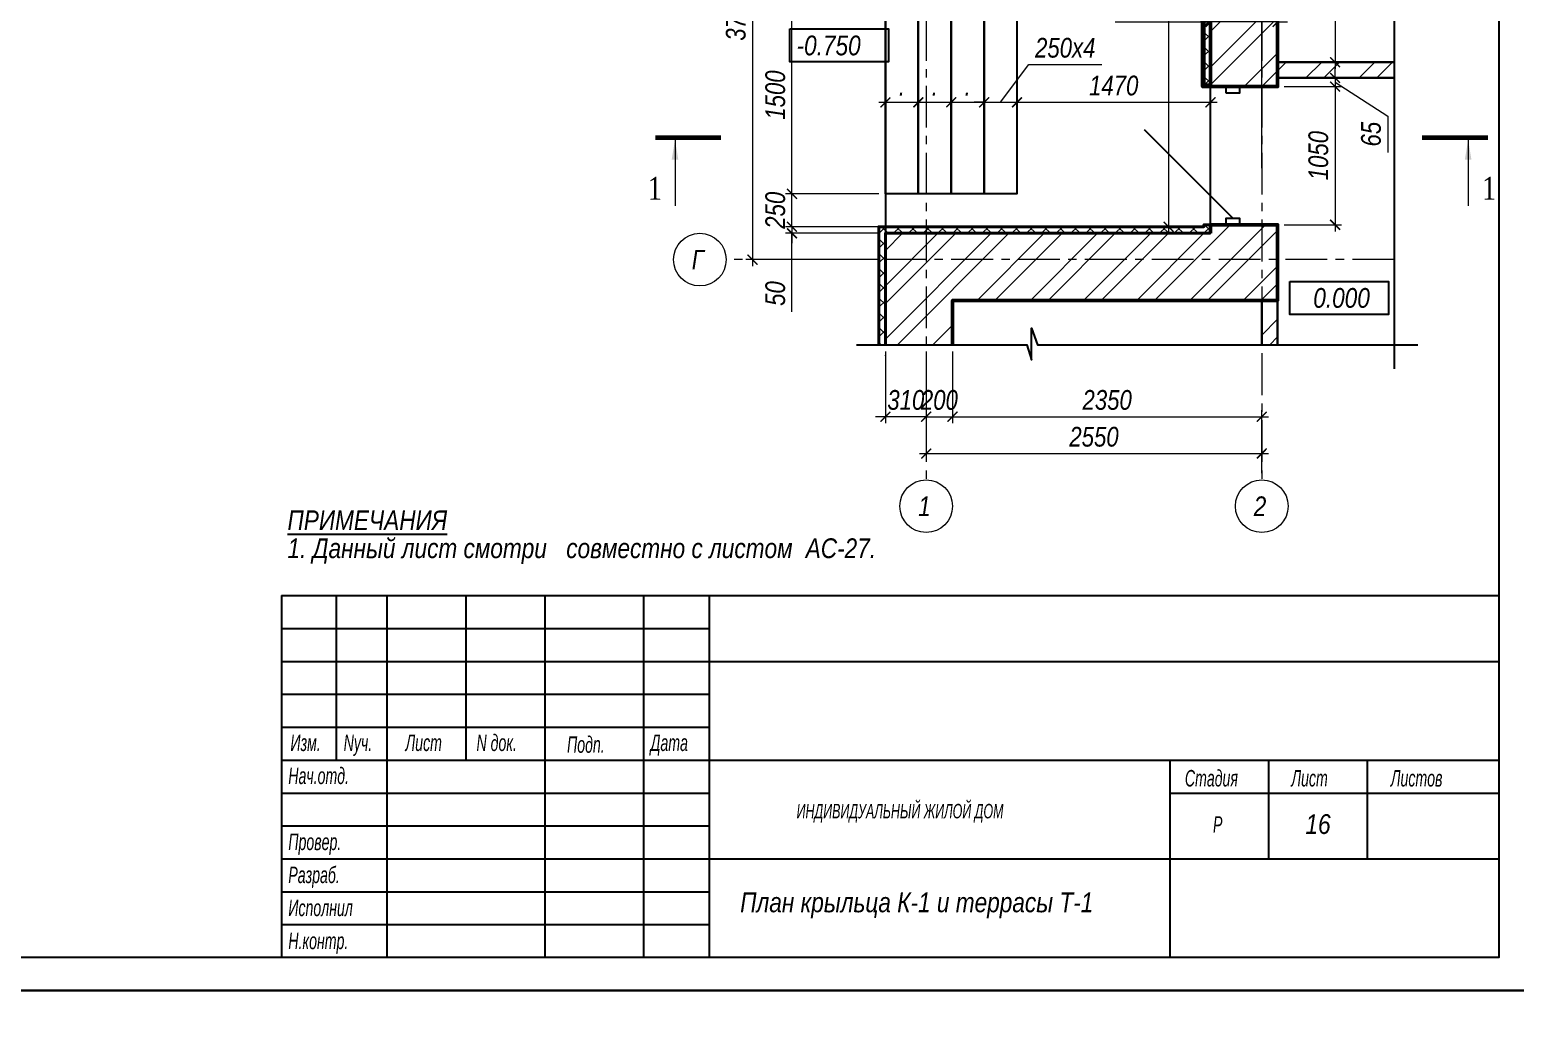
# Model space of a CAD drawing. Header units: millimetres. Extents: x 1582001 to 3303937, y 226471 to 491235.
# Drawn here: x 1601173 to 1623751, y 320700 to 335550 of the extents above; entities that cross this region are included whole.
import ezdxf
from ezdxf.enums import TextEntityAlignment as Align

# ---------------------------------------------------------------- set-up
doc = ezdxf.new("R2010")
doc.units = ezdxf.units.MM
doc.linetypes.add('CENTER', pattern=[50.8, 31.75, -6.35, 6.35, -6.35])
doc.layers.get('Defpoints').update_dxf_attribs({"color": 255, "lineweight": 30})
for name, color, linetype, lineweight in [('A-Wall-G', 22, 'Continuous', 50), ('Двери', 173, 'Continuous', 25), ('Кирпич', 253, 'Continuous', 9), ('Лестница', 74, 'Continuous', 25), ('Оси', 251, 'CENTER', 9), ('Перегородки', 202, 'Continuous', 30), ('Размеры', 7, 'Continuous', 18), ('Стены несущие', 7, 'Continuous', 40), ('Текст-пояснений', 135, 'Continuous', 15), ('Утеплитель', 145, 'Continuous', 9)]:
    doc.layers.add(name, color=color, linetype=linetype, lineweight=lineweight)
for name, color, linetype in [('Spezifikazia', 250, 'Continuous'), ('Т-Подписи', 7, 'Continuous'), ('Формуляр', 138, 'Continuous')]:
    doc.layers.add(name, color=color, linetype=linetype)
doc.styles.add('GOST 2.304', font='ARIALNI.TTF', dxfattribs={"width": 0.98, "height": 300})
doc.styles.add('Romant', font='times.ttf')
doc.styles.add('STYLE1', font='ARIALNI.TTF', dxfattribs={"height": 300})
doc.styles.add('стиль1', font='ARIALNI.TTF', dxfattribs={"width": 0.98, "height": 300})
doc.dimstyles.new('50', dxfattribs={"dimtxt": 270, "dimasz": 150, "dimexe": 100, "dimexo": 100, "dimgap": 100, "dimtad": 1, "dimdec": 0, "dimlfac": 0.5, "dimzin": 0, "dimdsep": 46, "dimtxsty": 'стиль1', "dimblk": 'ARCHTICK', "dimcen": 0, "dimdle": 100, "dimclrd": 256, "dimclre": 256, "dimclrt": 256, "dimadec": 0, "dimazin": 0, "dimtfac": 1, "dimtdec": 0, "dimtix": 1, "dimtmove": 1, "dimatfit": 0, "dimldrblk": 'DOTSMALL', "dimfxl": 0, "dimtolj": 1, "dimtzin": 0, "dimlwd": -1, "dimlwe": -1, "dimarcsym": 0})

# ---------------------------------------------------------------- blocks, each defined once
blk = doc.blocks.new('*U25')
blk.add_line((0, 50), (-672, 722))
for points in [[(-50, 1000), (-50, 1050), (50, 1050), (50, 1000)], [(-50, 0), (-50, 50), (50, 50), (50, 0)]]:
    blk.add_lwpolyline(points, close=True)
blk = doc.blocks.new('_ArchTick')
at = {"color": 0, "linetype": 'ByBlock', "const_width": 0.15}
blk.add_lwpolyline([(-0.5, -0.5), (0.5, 0.5)], dxfattribs=at)
blk = doc.blocks.new('*D1166')
at = {"layer": 'Defpoints', "color": 0, "lineweight": -3, "transparency": 16777216}
for p in [(1801843, 258540), (1799823, 251140), (1801823, 251140)]:
    blk.add_point(p, dxfattribs=at)
at = {"layer": 'Размеры', "transparency": 16777216}
for p, q in [((1801743, 258540), (1799723, 258540)), ((1799823, 258640), (1799823, 251040)), ((1801723, 251140), (1799723, 251140))]:
    blk.add_line(p, q, dxfattribs=at)
at = {"layer": 'Размеры', "transparency": 16777216, "xscale": 150, "yscale": 150, "zscale": 150}
for p, rotation in [((1799823, 258540), 90), ((1799823, 251140), 270)]:
    blk.add_blockref('_ArchTick', p, dxfattribs=dict(at, rotation=rotation))
at = {"layer": 'Размеры', "transparency": 16777216, "insert": (1799570, 254840), "char_height": 300, "attachment_point": 5, "rotation": 90, "style": 'стиль1'}
blk.add_mtext('\\A1;3700', dxfattribs=at)
blk = doc.blocks.new('_DotSmall')
at = {"color": 0, "linetype": 'ByBlock', "const_width": 0.5}
blk.add_lwpolyline([(-0.0625, 0, 1), (0.0625, 0, 1)], format="xyb", close=True, dxfattribs=at)
blk = doc.blocks.new('*D1178')
at = {"layer": 'Defpoints', "color": 0, "lineweight": -3, "transparency": 16777216}
for p in [(1800423, 251540), (1801843, 251640), (1801843, 251540)]:
    blk.add_point(p, dxfattribs=at)
at = {"layer": 'Размеры', "transparency": 16777216}
for p, q in [((1800423, 251640), (1800423, 251790)), ((1801743, 251640), (1800323, 251640)), ((1801743, 251540), (1800323, 251540)), ((1800423, 251640), (1800423, 251540)), ((1800423, 251640), (1800423, 251540)), ((1800423, 251540), (1800423, 251390)), ((1800423, 250348), (1800423, 251540))]:
    blk.add_line(p, q, dxfattribs=at)
at = {"layer": 'Размеры', "transparency": 16777216, "xscale": 150, "yscale": 150, "zscale": 150}
for p, rotation in [((1800423, 251640), 270), ((1800423, 251540), 90)]:
    blk.add_blockref('_ArchTick', p, dxfattribs=dict(at, rotation=rotation))
at = {"layer": 'Размеры', "transparency": 16777216, "insert": (1800170, 250625), "char_height": 300, "attachment_point": 5, "rotation": 90, "style": 'стиль1'}
blk.add_mtext('\\A1;50', dxfattribs=at)
blk = doc.blocks.new('*D1180')
at = {"layer": 'Defpoints', "color": 0, "lineweight": -3, "transparency": 16777216}
for p in [(1806783, 254752), (1806783, 254140), (1807803, 254140)]:
    blk.add_point(p, dxfattribs=at)
at = {"layer": 'Размеры', "transparency": 16777216}
for p, q in [((1805333, 254752), (1806783, 254752)), ((1806783, 254752), (1806633, 254752)), ((1806783, 254240), (1806783, 254852)), ((1807803, 254752), (1806783, 254752)), ((1807803, 254752), (1806783, 254752)), ((1807803, 254240), (1807803, 254852)), ((1807803, 254752), (1807953, 254752))]:
    blk.add_line(p, q, dxfattribs=at)
at = {"layer": 'Размеры', "transparency": 16777216, "xscale": 150, "yscale": 150, "zscale": 150}
blk.add_blockref('_ArchTick', (1806783, 254752), dxfattribs=at)
at = {"layer": 'Размеры', "transparency": 16777216, "xscale": 150, "yscale": 150, "zscale": 150, "rotation": 180}
blk.add_blockref('_ArchTick', (1807803, 254752), dxfattribs=at)
at = {"layer": 'Размеры', "transparency": 16777216, "insert": (1805704, 255006), "char_height": 300, "attachment_point": 5, "style": 'стиль1'}
blk.add_mtext('\\A1;510', dxfattribs=at)
blk = doc.blocks.new('*D1186')
at = {"layer": 'Defpoints', "color": 0, "lineweight": -3, "transparency": 16777216}
for p in [(1807803, 258540), (1807803, 254140), (1808677, 254140)]:
    blk.add_point(p, dxfattribs=at)
at = {"layer": 'Размеры', "transparency": 16777216}
for p, q in [((1807903, 258540), (1808777, 258540)), ((1808677, 258640), (1808677, 254040)), ((1807903, 254140), (1808777, 254140))]:
    blk.add_line(p, q, dxfattribs=at)
at = {"layer": 'Размеры', "transparency": 16777216, "xscale": 150, "yscale": 150, "zscale": 150}
for p, rotation in [((1808677, 258540), 90), ((1808677, 254140), 270)]:
    blk.add_blockref('_ArchTick', p, dxfattribs=dict(at, rotation=rotation))
at = {"layer": 'Размеры', "transparency": 16777216, "insert": (1808424, 256340), "char_height": 300, "attachment_point": 5, "rotation": 90, "style": 'стиль1'}
blk.add_mtext('\\A1;2200', dxfattribs=at)
blk = doc.blocks.new('*D1187')
at = {"layer": 'Defpoints', "color": 0, "lineweight": -3, "transparency": 16777216}
for p in [(1807803, 253900), (1807803, 253770), (1808677, 253770)]:
    blk.add_point(p, dxfattribs=at)
at = {"layer": 'Размеры', "transparency": 16777216}
for p, q in [((1808677, 253900), (1808677, 254050)), ((1807903, 253900), (1808777, 253900)), ((1808677, 253900), (1808677, 253770)), ((1808677, 253900), (1808677, 253770)), ((1808677, 253835), (1809477, 253322)), ((1807903, 253770), (1808777, 253770)), ((1808677, 253770), (1808677, 253620)), ((1809477, 253322), (1809477, 252770))]:
    blk.add_line(p, q, dxfattribs=at)
at = {"layer": 'Размеры', "transparency": 16777216, "xscale": 150, "yscale": 150, "zscale": 150}
for p, rotation in [((1808677, 253900), 270), ((1808677, 253770), 90)]:
    blk.add_blockref('_ArchTick', p, dxfattribs=dict(at, rotation=rotation))
at = {"layer": 'Размеры', "transparency": 16777216, "insert": (1809224, 253046), "char_height": 300, "attachment_point": 5, "rotation": 90, "style": 'стиль1'}
blk.add_mtext('\\A1;65', dxfattribs=at)
blk = doc.blocks.new('*D1188')
at = {"layer": 'Defpoints', "color": 0, "lineweight": -3, "transparency": 16777216}
for p in [(1807803, 253770), (1807803, 251670), (1808677, 251670)]:
    blk.add_point(p, dxfattribs=at)
at = {"layer": 'Размеры', "transparency": 16777216}
for p, q in [((1808677, 253870), (1808677, 251570)), ((1807903, 253770), (1808777, 253770)), ((1807903, 251670), (1808777, 251670))]:
    blk.add_line(p, q, dxfattribs=at)
at = {"layer": 'Размеры', "transparency": 16777216, "xscale": 150, "yscale": 150, "zscale": 150}
for p, rotation in [((1808677, 253770), 90), ((1808677, 251670), 270)]:
    blk.add_blockref('_ArchTick', p, dxfattribs=dict(at, rotation=rotation))
at = {"layer": 'Размеры', "transparency": 16777216, "insert": (1808424, 252720), "char_height": 300, "attachment_point": 5, "rotation": 90, "style": 'стиль1'}
blk.add_mtext('\\A1;1050', dxfattribs=at)
blk = doc.blocks.new('*D1193')
at = {"layer": 'Defpoints', "color": 0, "lineweight": -3, "transparency": 16777216}
for p in [(1800423, 255140), (1801843, 255140), (1801843, 252140)]:
    blk.add_point(p, dxfattribs=at)
at = {"layer": 'Размеры', "transparency": 16777216}
for p, q in [((1801743, 255140), (1800323, 255140)), ((1800423, 252040), (1800423, 255240)), ((1801743, 252140), (1800323, 252140))]:
    blk.add_line(p, q, dxfattribs=at)
at = {"layer": 'Размеры', "transparency": 16777216, "xscale": 150, "yscale": 150, "zscale": 150}
for p, rotation in [((1800423, 255140), 90), ((1800423, 252140), 270)]:
    blk.add_blockref('_ArchTick', p, dxfattribs=dict(at, rotation=rotation))
at = {"layer": 'Размеры', "transparency": 16777216, "insert": (1800170, 253640), "char_height": 300, "attachment_point": 5, "rotation": 90, "style": 'стиль1'}
blk.add_mtext('\\A1;1500', dxfattribs=at)
blk = doc.blocks.new('*D1196')
at = {"layer": 'Defpoints', "color": 0, "lineweight": -3, "transparency": 16777216}
for p in [(1800423, 252140), (1801843, 252140), (1801743, 251640)]:
    blk.add_point(p, dxfattribs=at)
at = {"layer": 'Размеры', "transparency": 16777216}
for p, q in [((1800423, 252140), (1800423, 252290)), ((1801743, 252140), (1800323, 252140)), ((1800423, 251640), (1800423, 252140)), ((1801643, 251640), (1800323, 251640)), ((1800423, 251640), (1800423, 251490))]:
    blk.add_line(p, q, dxfattribs=at)
at = {"layer": 'Размеры', "transparency": 16777216, "xscale": 150, "yscale": 150, "zscale": 150}
for p, rotation in [((1800423, 252140), 270), ((1800423, 251640), 90)]:
    blk.add_blockref('_ArchTick', p, dxfattribs=dict(at, rotation=rotation))
at = {"layer": 'Размеры', "transparency": 16777216, "insert": (1800170, 251890), "char_height": 300, "attachment_point": 5, "rotation": 90, "style": 'стиль1'}
blk.add_mtext('\\A1;250', dxfattribs=at)
blk = doc.blocks.new('*D1197')
at = {"layer": 'Defpoints', "color": 0, "lineweight": -3, "transparency": 16777216}
for p in [(1801843, 253530), (1802343, 253530), (1802343, 253530)]:
    blk.add_point(p, dxfattribs=at)
at = {"layer": 'Размеры', "transparency": 16777216}
blk.add_line((1801743, 253530), (1802443, 253530), dxfattribs=at)
at = {"layer": 'Размеры', "transparency": 16777216, "xscale": 150, "yscale": 150, "zscale": 150, "rotation": 180}
blk.add_blockref('_ArchTick', (1801843, 253530), dxfattribs=at)
at = {"layer": 'Размеры', "transparency": 16777216, "xscale": 150, "yscale": 150, "zscale": 150}
blk.add_blockref('_ArchTick', (1802343, 253530), dxfattribs=at)
at = {"layer": 'Размеры', "transparency": 16777216, "insert": (1802093, 253780), "char_height": 300, "attachment_point": 5, "style": 'стиль1'}
blk.add_mtext('\\A1;.', dxfattribs=at)
blk = doc.blocks.new('*D1170')
at = {"layer": 'Defpoints', "color": 0, "lineweight": -3, "transparency": 16777216}
for p in [(1802343, 253530), (1802843, 253530), (1802843, 253530)]:
    blk.add_point(p, dxfattribs=at)
at = {"layer": 'Размеры', "transparency": 16777216}
blk.add_line((1802243, 253530), (1802943, 253530), dxfattribs=at)
at = {"layer": 'Размеры', "transparency": 16777216, "xscale": 150, "yscale": 150, "zscale": 150, "rotation": 180}
blk.add_blockref('_ArchTick', (1802343, 253530), dxfattribs=at)
at = {"layer": 'Размеры', "transparency": 16777216, "xscale": 150, "yscale": 150, "zscale": 150}
blk.add_blockref('_ArchTick', (1802843, 253530), dxfattribs=at)
at = {"layer": 'Размеры', "transparency": 16777216, "insert": (1802593, 253780), "char_height": 300, "attachment_point": 5, "style": 'стиль1'}
blk.add_mtext('\\A1;.', dxfattribs=at)
blk = doc.blocks.new('*D1171')
at = {"layer": 'Defpoints', "color": 0, "lineweight": -3, "transparency": 16777216}
for p in [(1802843, 253530), (1803343, 253530), (1803343, 253530)]:
    blk.add_point(p, dxfattribs=at)
at = {"layer": 'Размеры', "transparency": 16777216}
blk.add_line((1802743, 253530), (1803443, 253530), dxfattribs=at)
at = {"layer": 'Размеры', "transparency": 16777216, "xscale": 150, "yscale": 150, "zscale": 150, "rotation": 180}
blk.add_blockref('_ArchTick', (1802843, 253530), dxfattribs=at)
at = {"layer": 'Размеры', "transparency": 16777216, "xscale": 150, "yscale": 150, "zscale": 150}
blk.add_blockref('_ArchTick', (1803343, 253530), dxfattribs=at)
at = {"layer": 'Размеры', "transparency": 16777216, "insert": (1803093, 253780), "char_height": 300, "attachment_point": 5, "style": 'стиль1'}
blk.add_mtext('\\A1;.', dxfattribs=at)
blk = doc.blocks.new('*D1172')
at = {"layer": 'Defpoints', "color": 0, "lineweight": -3, "transparency": 16777216}
for p in [(1803343, 253530), (1803843, 253530), (1803843, 253530)]:
    blk.add_point(p, dxfattribs=at)
at = {"layer": 'Размеры', "transparency": 16777216}
for p, q in [((1803593, 253530), (1804022, 254104)), ((1804022, 254104), (1805131, 254104)), ((1803343, 253530), (1803193, 253530)), ((1803343, 253530), (1803843, 253530)), ((1803343, 253530), (1803843, 253530)), ((1803843, 253530), (1803993, 253530))]:
    blk.add_line(p, q, dxfattribs=at)
at = {"layer": 'Размеры', "transparency": 16777216, "xscale": 150, "yscale": 150, "zscale": 150}
blk.add_blockref('_ArchTick', (1803343, 253530), dxfattribs=at)
at = {"layer": 'Размеры', "transparency": 16777216, "xscale": 150, "yscale": 150, "zscale": 150, "rotation": 180}
blk.add_blockref('_ArchTick', (1803843, 253530), dxfattribs=at)
at = {"layer": 'Размеры', "transparency": 16777216, "insert": (1804576, 254357), "char_height": 300, "attachment_point": 5, "style": 'стиль1'}
blk.add_mtext('\\A1;250х4', dxfattribs=at)
blk = doc.blocks.new('*D1198')
at = {"layer": 'Defpoints', "color": 0, "lineweight": -3, "transparency": 16777216}
for p in [(1803843, 254266), (1806783, 253677), (1806783, 253530)]:
    blk.add_point(p, dxfattribs=at)
at = {"layer": 'Размеры', "transparency": 16777216}
for p, q in [((1803843, 254166), (1803843, 253430)), ((1806783, 253577), (1806783, 253430)), ((1803743, 253530), (1806883, 253530))]:
    blk.add_line(p, q, dxfattribs=at)
at = {"layer": 'Размеры', "transparency": 16777216, "xscale": 150, "yscale": 150, "zscale": 150, "rotation": 180}
blk.add_blockref('_ArchTick', (1803843, 253530), dxfattribs=at)
at = {"layer": 'Размеры', "transparency": 16777216, "xscale": 150, "yscale": 150, "zscale": 150}
blk.add_blockref('_ArchTick', (1806783, 253530), dxfattribs=at)
at = {"layer": 'Размеры', "transparency": 16777216, "insert": (1805313, 253783), "char_height": 300, "attachment_point": 5, "style": 'стиль1'}
blk.add_mtext('\\A1;1470', dxfattribs=at)
blk = doc.blocks.new('*D1199')
at = {"layer": 'Defpoints', "color": 0, "lineweight": -3, "transparency": 16777216}
for p in [(1804092, 265520), (1804092, 251640), (1806147, 251640)]:
    blk.add_point(p, dxfattribs=at)
at = {"layer": 'Размеры', "transparency": 16777216}
for p, q in [((1806147, 265620), (1806147, 251540)), ((1804192, 265520), (1806247, 265520)), ((1804192, 251640), (1806247, 251640))]:
    blk.add_line(p, q, dxfattribs=at)
at = {"layer": 'Размеры', "transparency": 16777216, "xscale": 150, "yscale": 150, "zscale": 150}
for p, rotation in [((1806147, 265520), 90), ((1806147, 251640), 270)]:
    blk.add_blockref('_ArchTick', p, dxfattribs=dict(at, rotation=rotation))
at = {"layer": 'Размеры', "transparency": 16777216, "insert": (1805894, 258580), "char_height": 300, "attachment_point": 5, "rotation": 90, "style": 'стиль1'}
blk.add_mtext('\\A1;6940', dxfattribs=at)
blk = doc.blocks.new('*D1200')
at = {"layer": 'Defpoints', "color": 0, "lineweight": -3, "transparency": 16777216}
for p in [(1802863, 249847), (1807563, 248754), (1807563, 247795)]:
    blk.add_point(p, dxfattribs=at)
at = {"layer": 'Размеры', "transparency": 16777216}
for p, q in [((1802863, 249747), (1802863, 248654)), ((1807563, 247895), (1807563, 248854)), ((1802763, 248754), (1807663, 248754))]:
    blk.add_line(p, q, dxfattribs=at)
at = {"layer": 'Размеры', "transparency": 16777216, "xscale": 150, "yscale": 150, "zscale": 150, "rotation": 180}
blk.add_blockref('_ArchTick', (1802863, 248754), dxfattribs=at)
at = {"layer": 'Размеры', "transparency": 16777216, "xscale": 150, "yscale": 150, "zscale": 150}
blk.add_blockref('_ArchTick', (1807563, 248754), dxfattribs=at)
at = {"layer": 'Размеры', "transparency": 16777216, "insert": (1805213, 249007), "char_height": 300, "attachment_point": 5, "style": 'стиль1'}
blk.add_mtext('\\A1;2350', dxfattribs=at)
blk = doc.blocks.new('*D1201')
at = {"layer": 'Defpoints', "color": 0, "lineweight": -3, "transparency": 16777216}
for p in [(1801843, 249847), (1802463, 249847), (1801843, 248754)]:
    blk.add_point(p, dxfattribs=at)
at = {"layer": 'Размеры', "transparency": 16777216}
for p, q in [((1801843, 249747), (1801843, 248654)), ((1802463, 249747), (1802463, 248654)), ((1801843, 248754), (1801693, 248754)), ((1802463, 248754), (1801843, 248754)), ((1802463, 248754), (1802613, 248754))]:
    blk.add_line(p, q, dxfattribs=at)
at = {"layer": 'Размеры', "transparency": 16777216, "xscale": 150, "yscale": 150, "zscale": 150}
blk.add_blockref('_ArchTick', (1801843, 248754), dxfattribs=at)
at = {"layer": 'Размеры', "transparency": 16777216, "xscale": 150, "yscale": 150, "zscale": 150, "rotation": 180}
blk.add_blockref('_ArchTick', (1802463, 248754), dxfattribs=at)
at = {"layer": 'Размеры', "transparency": 16777216, "insert": (1802153, 249007), "char_height": 300, "attachment_point": 5, "style": 'стиль1'}
blk.add_mtext('\\A1;310', dxfattribs=at)
blk = doc.blocks.new('*D1173')
at = {"layer": 'Defpoints', "color": 0, "lineweight": -3, "transparency": 16777216}
for p in [(1802463, 249847), (1802863, 249847), (1802863, 248754)]:
    blk.add_point(p, dxfattribs=at)
at = {"layer": 'Размеры', "transparency": 16777216}
for p, q in [((1802463, 249747), (1802463, 248654)), ((1802863, 249747), (1802863, 248654)), ((1802463, 248754), (1802313, 248754)), ((1802463, 248754), (1802863, 248754)), ((1802863, 248754), (1803013, 248754))]:
    blk.add_line(p, q, dxfattribs=at)
at = {"layer": 'Размеры', "transparency": 16777216, "xscale": 150, "yscale": 150, "zscale": 150}
blk.add_blockref('_ArchTick', (1802463, 248754), dxfattribs=at)
at = {"layer": 'Размеры', "transparency": 16777216, "xscale": 150, "yscale": 150, "zscale": 150, "rotation": 180}
blk.add_blockref('_ArchTick', (1802863, 248754), dxfattribs=at)
at = {"layer": 'Размеры', "transparency": 16777216, "insert": (1802663, 249007), "char_height": 300, "attachment_point": 5, "style": 'стиль1'}
blk.add_mtext('\\A1;200', dxfattribs=at)
blk = doc.blocks.new('*D1174')
at = {"layer": 'Defpoints', "color": 0, "lineweight": -3, "transparency": 16777216}
for p in [(1802463, 248754), (1807563, 248754), (1807563, 248195)]:
    blk.add_point(p, dxfattribs=at)
at = {"layer": 'Размеры', "transparency": 16777216}
for p, q in [((1802463, 248654), (1802463, 248095)), ((1807563, 248654), (1807563, 248095)), ((1802363, 248195), (1807663, 248195))]:
    blk.add_line(p, q, dxfattribs=at)
at = {"layer": 'Размеры', "transparency": 16777216, "xscale": 150, "yscale": 150, "zscale": 150, "rotation": 180}
blk.add_blockref('_ArchTick', (1802463, 248195), dxfattribs=at)
at = {"layer": 'Размеры', "transparency": 16777216, "xscale": 150, "yscale": 150, "zscale": 150}
blk.add_blockref('_ArchTick', (1807563, 248195), dxfattribs=at)
at = {"layer": 'Размеры', "transparency": 16777216, "insert": (1805013, 248448), "char_height": 300, "attachment_point": 5, "style": 'стиль1'}
blk.add_mtext('\\A1;2550', dxfattribs=at)
blk = doc.blocks.new('*D1203')
at = {"layer": 'Defpoints', "color": 0, "lineweight": -3, "transparency": 16777216}
for p in [(1801843, 266389), (1802313, 264890), (1801843, 250929)]:
    blk.add_point(p, dxfattribs=at)
at = {"layer": 'Размеры', "transparency": 16777216}
for p, q in [((1801843, 251029), (1801843, 266489)), ((1802313, 264990), (1802313, 266489)), ((1800772, 266389), (1801843, 266389)), ((1801843, 266389), (1801693, 266389)), ((1802313, 266389), (1801843, 266389)), ((1802313, 266389), (1801843, 266389)), ((1802313, 266389), (1802463, 266389))]:
    blk.add_line(p, q, dxfattribs=at)
at = {"layer": 'Размеры', "transparency": 16777216, "xscale": 150, "yscale": 150, "zscale": 150}
blk.add_blockref('_ArchTick', (1801843, 266389), dxfattribs=at)
at = {"layer": 'Размеры', "transparency": 16777216, "xscale": 150, "yscale": 150, "zscale": 150, "rotation": 180}
blk.add_blockref('_ArchTick', (1802313, 266389), dxfattribs=at)
at = {"layer": 'Размеры', "transparency": 16777216, "insert": (1801146, 266642), "char_height": 300, "attachment_point": 5, "style": 'стиль1'}
blk.add_mtext('\\A1;235', dxfattribs=at)
blk = doc.blocks.new('*D1204')
at = {"layer": 'Defpoints', "color": 0, "lineweight": -3, "transparency": 16777216}
for p in [(1806663, 266389), (1807563, 266389), (1807563, 252428)]:
    blk.add_point(p, dxfattribs=at)
at = {"layer": 'Размеры', "transparency": 16777216}
for p, q in [((1807563, 252528), (1807563, 266489)), ((1806563, 266389), (1807663, 266389))]:
    blk.add_line(p, q, dxfattribs=at)
at = {"layer": 'Размеры', "transparency": 16777216, "xscale": 150, "yscale": 150, "zscale": 150, "rotation": 180}
blk.add_blockref('_ArchTick', (1806663, 266389), dxfattribs=at)
at = {"layer": 'Размеры', "transparency": 16777216, "xscale": 150, "yscale": 150, "zscale": 150}
blk.add_blockref('_ArchTick', (1807563, 266389), dxfattribs=at)
at = {"layer": 'Размеры', "transparency": 16777216, "insert": (1807113, 266642), "char_height": 300, "attachment_point": 5, "style": 'стиль1'}
blk.add_mtext('\\A1;450', dxfattribs=at)
blk = doc.blocks.new('т1')
at = {"layer": 'Кирпич'}
h = blk.add_hatch(dxfattribs=at)
h.set_pattern_fill('ANSI32', color=0, scale=60, style=0)
h.set_pattern_definition([(45, (-1106308.4, -344023.5), (-404.11153, 404.11153), []), (45, (-1106039, -344023.5), (-404.11153, 404.11153), [])])
h.paths.add_polyline_path([(1807802.7, 263980), (1806782.7, 263980), (1806782.7, 265520), (1808842.7, 265520), (1808842.7, 264500), (1807802.7, 264500)])
h.paths.add_polyline_path([(1801842.7, 249847.4), (1802862.7, 249847.4), (1802862.7, 250520), (1807802.7, 250520), (1807802.7, 251670), (1806782.7, 251670), (1806782.7, 251540), (1801842.7, 251540)])
h.paths.add_polyline_path([(1807562.7, 249847.4), (1807802.7, 249847.4), (1807802.7, 250520), (1807562.7, 250520)])
h.paths.add_polyline_path([(1809574.9, 253900), (1809574.9, 254140), (1807802.7, 254140), (1807802.7, 253900)])
h.paths.add_polyline_path([(1809574.9, 258540), (1809574.9, 259300), (1807802.7, 259300), (1807802.7, 261880), (1806782.7, 261880), (1806782.7, 253770), (1807802.7, 253770), (1807802.7, 258540)])
at = {"layer": 'Утеплитель'}
h = blk.add_hatch(dxfattribs=at)
h.set_pattern_fill('ANSI37', color=256, scale=50, style=0)
h.set_pattern_definition([(45, (-1106308.39, -344023.51), (-112.2532015, 112.2532015), []), (135, (-1106308.39, -344023.51), (-112.2532015, -112.2532015), [])])
h.paths.add_polyline_path([(1801742.7, 249847.4), (1801842.7, 249847.4), (1801842.7, 251540), (1806782.7, 251540), (1806782.7, 251670), (1806682.7, 251670), (1806682.7, 251640), (1801742.7, 251640)])
h.paths.add_polyline_path([(1806682.7, 264000), (1806782.7, 264000), (1806782.7, 265520), (1808842.7, 265520), (1808842.7, 265620), (1806682.7, 265620)])
h.paths.add_polyline_path([(1806682.7, 253790), (1806782.7, 253790), (1806782.7, 261860), (1806682.7, 261860)])
at = {"color": 0, "lineweight": -3, "ltscale": 100}
for points in [[(1809574.9, 265829), (1809574.9, 258381), (1809345.1, 258308.9), (1809767.3, 258308.9), (1809574.9, 258219.8), (1809574.9, 249479.7)], [(1801405, 249847.4), (1803993, 249847.4), (1804065.2, 249617.6), (1804065.2, 250098), (1804154.2, 249847.4), (1809936.3, 249847.4)]]:
    blk.add_lwpolyline(points, dxfattribs=at)
at = {"ltscale": 2}
for points in [[(1800390.8, 254644.4), (1801890.8, 254644.4), (1801890.8, 254144.4), (1800390.8, 254144.4), (1800390.8, 254644.4)], [(1807988.1, 250809.1), (1809488.1, 250809.1), (1809488.1, 250309.1), (1807988.1, 250309.1), (1807988.1, 250809.1)]]:
    blk.add_lwpolyline(points, dxfattribs=at)
at = {"layer": 'A-Wall-G', "ltscale": 100}
blk.add_lwpolyline([(1806782.7, 261880), (1806682.7, 261880), (1806662.7, 261880), (1806662.7, 253770), (1806782.7, 253770), (1806782.7, 253790), (1806682.7, 253790), (1806682.7, 261860), (1806782.7, 261860)], close=True, dxfattribs=at)
at = {"layer": 'Лестница'}
for points in [[(1806782.7, 265520), (1801842.7, 265520), (1801842.7, 251540), (1806782.7, 251540)], [(1801842.7, 252140), (1801842.7, 255140), (1802342.7, 255140), (1802342.7, 252140)], [(1802342.7, 252140), (1802342.7, 255140), (1802842.7, 255140), (1802842.7, 252140)], [(1802842.7, 252140), (1802842.7, 255140), (1803342.7, 255140), (1803342.7, 252140)], [(1803342.7, 252140), (1803342.7, 255140), (1803842.7, 255140), (1803842.7, 252140)]]:
    blk.add_lwpolyline(points, close=True, dxfattribs=at)
at = {"layer": 'Оси', "ltscale": 20}
for p, q in [((1802462.7, 266989.1), (1802462.7, 247794.7)), ((1807562.7, 266989.1), (1807562.7, 247794.7)), ((1809574.9, 251140), (1799422.7, 251140))]:
    blk.add_line(p, q, dxfattribs=at)
at = {"layer": 'Оси', "linetype": 'Continuous', "ltscale": 100}
for centre in [(1799022.7, 251140), (1799022.7, 251140), (1802462.7, 247394.7), (1802462.7, 247394.7), (1807562.7, 247394.7), (1807562.7, 247394.7)]:
    blk.add_circle(centre, 400, dxfattribs=at)
at = {"layer": 'Перегородки'}
for points in [[(1809574.9, 254140), (1807802.7, 254140), (1807802.7, 253900), (1809574.9, 253900)], [(1807562.7, 249847.4), (1807562.7, 250520), (1807802.7, 250520), (1807802.7, 249847.4)]]:
    blk.add_lwpolyline(points, dxfattribs=at)
at = {"layer": 'Стены несущие', "lineweight": 50}
for points in [[(1809574.9, 258540), (1807802.7, 258540), (1807802.7, 258540), (1807802.7, 258540), (1807802.7, 258540), (1807802.7, 258540), (1807802.7, 253770), (1806782.7, 253770), (1806782.7, 261880)], [(1806782.7, 251540), (1806782.7, 251670), (1807802.7, 251670), (1807802.7, 250520), (1802862.7, 250520), (1802862.7, 249847.4)]]:
    blk.add_lwpolyline(points, dxfattribs=at)
at = {"layer": 'Стены несущие'}
blk.add_lwpolyline([(1801842.7, 249847.4), (1801842.7, 251540), (1806782.7, 251540)], dxfattribs=at)
at = {"layer": 'Текст-пояснений', "linetype": 'Continuous', "ltscale": 2}
for p, q in [((1798645, 252959.5), (1798645, 251959.5)), ((1810699.5, 252959.5), (1810699.5, 251959.5))]:
    blk.add_line(p, q, dxfattribs=at)
at = {"layer": 'Текст-пояснений', "linetype": 'Continuous', "ltscale": 2, "const_width": 70}
for points in [[(1798345, 252994.5), (1799345, 252994.5)], [(1810999.5, 252994.5), (1809999.5, 252994.5)]]:
    blk.add_lwpolyline(points, dxfattribs=at)
at = {"layer": 'Текст-пояснений', "linetype": 'Continuous', "ltscale": 2}
for points in [[(1798645, 252959.5), (1798594.7, 252659.1), (1798695.3, 252659.1)], [(1810699.5, 252959.5), (1810749.8, 252659.1), (1810649.2, 252659.1)]]:
    blk.add_solid(points, dxfattribs=at)
at = {"layer": 'Утеплитель', "lineweight": 40}
blk.add_lwpolyline([(1806782.7, 261860), (1806682.7, 261860), (1806682.7, 253790), (1806782.7, 253790)], close=True, dxfattribs=at)
blk.add_lwpolyline([(1806782.7, 251670), (1806682.7, 251670), (1806682.7, 251640), (1801742.7, 251640), (1801742.7, 249847.4)], dxfattribs=at)
at = {"layer": 'Утеплитель'}
for points in [[(1801842.7, 249847.4), (1801842.7, 251540), (1806782.7, 251540), (1806782.7, 251670)], [(1801842.7, 249676.3), (1801842.7, 249691.1)]]:
    blk.add_lwpolyline(points, dxfattribs=at)
at = {"layer": 'Двери', "xscale": 2, "yscale": 2, "zscale": 2}
blk.add_blockref('*U25', (1807122.7, 251670), dxfattribs=at)
at = {"ltscale": 2, "char_height": 300, "width": 928.795, "attachment_point": 1, "style": 'STYLE1'}
for s, insert in [('-0.750', (1800492.6, 254543.9)), ('0.000', (1808345.5, 250708.7))]:
    blk.add_mtext(s, dxfattribs=dict(at, insert=insert))
at = {"layer": 'Оси', "linetype": 'Continuous', "ltscale": 100, "style": 'GOST 2.304'}
for s, p in [('Г', (1798996.4, 251140)), ('1', (1802436.4, 247394.7)), ('2', (1807536.4, 247394.7))]:
    blk.add_text(s, height=297.2, dxfattribs=at).set_placement(p, align=Align.MIDDLE_CENTER)
at = {"layer": 'Текст-пояснений', "linetype": 'Continuous', "ltscale": 2, "style": 'Romant', "width": 0.8}
for p in [(1798233.8, 252049.7), (1810912.2, 252049.7)]:
    blk.add_text('1', height=350, dxfattribs=at).set_placement(p)
at = {"layer": 'Размеры'}
for base, p1, p2, picture, middle in [((1801842.7, 266388.5), (1802312.7, 264890), (1801842.7, 250929.1), '*D1203', (1801146.2, 266641.7)), ((1806782.7, 254752.4), (1807802.7, 254140), (1806782.7, 254140), '*D1180', (1805703.5, 254752.4))]:
    dim = blk.add_linear_dim(base=base, p1=p1, p2=p2, dimstyle='50', dxfattribs=at)
    dim.commit()
    dim.dimension.update_dxf_attribs({"geometry": picture, "text_midpoint": middle, "dimtype": 160})
for base, p1, p2, picture, middle in [((1807562.7, 266388.5), (1806662.7, 266388.5), (1807562.7, 252427.7), '*D1204', (1807112.7, 266641.7)), ((1806782.7, 253529.8), (1803842.7, 254265.6), (1806782.7, 253676.9), '*D1198', (1805312.7, 253782.9)), ((1801842.7, 248753.9), (1802462.7, 249847.4), (1801842.7, 249847.4), '*D1201', (1802152.7, 249007.1)), ((1802862.7, 248753.9), (1802462.7, 249847.4), (1802862.7, 249847.4), '*D1173', (1802662.7, 249007.1)), ((1807562.7, 248753.9), (1802862.7, 249847.4), (1807562.7, 247794.7), '*D1200', (1805212.7, 249007.1)), ((1807562.7, 248194.7), (1802462.7, 248753.9), (1807562.7, 248753.9), '*D1174', (1805012.7, 248447.9))]:
    dim = blk.add_linear_dim(base=base, p1=p1, p2=p2, dimstyle='50', dxfattribs=at)
    dim.commit()
    dim.dimension.update_dxf_attribs({"geometry": picture, "text_midpoint": middle})
for base, p1, p2, picture, middle in [((1806147.5, 251640), (1804091.5, 265520), (1804091.5, 251640), '*D1199', (1805894.3, 258580)), ((1799822.7, 251140), (1801842.7, 258540), (1801822.7, 251140), '*D1166', (1799569.5, 254840)), ((1800422.7, 255140), (1801842.7, 252140), (1801842.7, 255140), '*D1193', (1800169.5, 253640)), ((1808677, 251670), (1807802.7, 253770), (1807802.7, 251670), '*D1188', (1808423.9, 252720)), ((1800422.7, 252140), (1801742.7, 251640), (1801842.7, 252140), '*D1196', (1800169.5, 251890))]:
    dim = blk.add_linear_dim(base=base, p1=p1, p2=p2, angle=90, dimstyle='50', dxfattribs=at)
    dim.commit()
    dim.dimension.update_dxf_attribs({"geometry": picture, "text_midpoint": middle})
for base, p1, p2, picture, middle in [((1808677, 254140), (1807802.7, 258540), (1807802.7, 254140), '*D1186', (1808677, 256340)), ((1808677, 253770), (1807802.7, 253900), (1807802.7, 253770), '*D1187', (1809477, 253222.3)), ((1800422.7, 251540), (1801842.7, 251640), (1801842.7, 251540), '*D1178', (1800422.7, 250625.3))]:
    dim = blk.add_linear_dim(base=base, p1=p1, p2=p2, angle=90, dimstyle='50', dxfattribs=at)
    dim.commit()
    dim.dimension.update_dxf_attribs({"geometry": picture, "text_midpoint": middle, "dimtype": 160})
dim = blk.add_linear_dim(base=(1803842.7, 253529.8), p1=(1803342.7, 253529.8), p2=(1803842.7, 253529.8), text='250х4', dimstyle='50', dxfattribs=at)
dim.commit()
dim.dimension.update_dxf_attribs({"geometry": '*D1172', "text_midpoint": (1804121.6, 254103.7), "dimtype": 160})
for base, p1, p2, picture, middle in [((1802342.7, 253529.8), (1801842.7, 253529.8), (1802342.7, 253529.8), '*D1197', (1802092.7, 253779.8)), ((1802842.7, 253529.8), (1802342.7, 253529.8), (1802842.7, 253529.8), '*D1170', (1802592.7, 253779.8)), ((1803342.7, 253529.8), (1802842.7, 253529.8), (1803342.7, 253529.8), '*D1171', (1803092.7, 253779.8))]:
    dim = blk.add_linear_dim(base=base, p1=p1, p2=p2, text='.', dimstyle='50', dxfattribs=at)
    dim.commit()
    dim.dimension.update_dxf_attribs({"geometry": picture, "text_midpoint": middle})

msp = doc.modelspace()

# ---------------------------------------------------------------- linework, layer by layer
at = {"layer": 'Формуляр', "color": 0}
for p, q in [((1605000.8, 326955), (1605000.8, 321455)), ((1605000.8, 326955), (1623500.8, 326955)), ((1605832.7, 326955), (1605832.7, 324455)), ((1606600.8, 326955), (1606600.8, 321455)), ((1607800.8, 326955), (1607800.8, 324455)), ((1609000.8, 326955), (1609000.8, 321455)), ((1610500.8, 326955), (1610500.8, 321455)), ((1611500.8, 326955), (1611500.8, 321455)), ((1605000.8, 326455), (1611500.8, 326455)), ((1605000.8, 325955), (1623500.8, 325955)), ((1605000.8, 325455), (1611500.8, 325455)), ((1605000.8, 324955), (1611500.8, 324955)), ((1605000.8, 324455), (1623500.8, 324455)), ((1618500.8, 324455), (1618500.8, 321455)), ((1620000.8, 324455), (1620000.8, 322955)), ((1621500.8, 324455), (1621500.8, 322955)), ((1605000.8, 323955), (1611500.8, 323955)), ((1618500.8, 323955), (1623500.8, 323955)), ((1605000.8, 323455), (1611500.8, 323455)), ((1605000.8, 322955), (1611500.8, 322955)), ((1611500.8, 322955), (1623500.8, 322955)), ((1605000.8, 322455), (1611500.8, 322455)), ((1605000.8, 321955), (1611500.8, 321955))]:
    msp.add_line(p, q, dxfattribs=at)
for points in [[(1582000.9, 350654.9), (1624000.8, 350654.9), (1624000.8, 320955), (1582000.9, 320955)], [(1584000.9, 321455), (1584000.9, 350144.9), (1623500.8, 350144.9), (1623500.8, 321455)], [(1582000.9, 320955), (1624000.8, 320955), (1624000.8, 291255.1), (1582000.9, 291255.1)]]:
    msp.add_lwpolyline(points, close=True, dxfattribs=at)

# ---------------------------------------------------------------- block references
at = {"lineweight": -3}
msp.add_blockref('т1', (-187665.1, 80917.2), dxfattribs=at)

# ---------------------------------------------------------------- texts
at = {"layer": 'Spezifikazia', "ltscale": 100, "insert": (1605090.2, 328248.4), "char_height": 300, "width": 18500, "attachment_point": 1, "line_spacing_factor": 0.85, "style": 'STYLE1'}
msp.add_mtext('\\pi-1080,l1080,t1080;{\\LПРИМЕЧАНИЯ}\\P1. Данный лист смотри {\\Fsimplex|c238; }совместно с листом{\\Fsimplex|c238; }АС-27.', dxfattribs=at)
at = {"layer": 'Spezifikazia', "color": 0, "ltscale": 200, "insert": (1610728.7, 322248.3), "char_height": 300, "width": 14649.472, "attachment_point": 4, "line_spacing_factor": 1.5, "style": 'STYLE1'}
msp.add_mtext('             План крыльца К-1 и террасы Т-1', dxfattribs=at)
at = {"layer": 'Т-Подписи', "color": 0, "ltscale": 2, "insert": (1620752.9, 323632.6), "char_height": 300, "width": 1500, "attachment_point": 2, "style": 'STYLE1'}
msp.add_mtext('16', dxfattribs=at)
at = {"layer": 'Формуляр', "color": 0, "style": 'STYLE1', "width": 0.75}
for s, height, p in [('Изм.', 250, (1605135, 324593)), ('Nуч.', 250, (1605944.5, 324593)), ('Лист', 250, (1606884, 324593)), ('N док.', 250, (1607963.2, 324593)), ('Подп.', 250, (1609339.3, 324566.1)), ('Дата', 250, (1610607.5, 324593)), ('Нач.отд.', 250, (1605103.1, 324091.4)), ('Стадия', 250, (1618729.2, 324054.2)), ('Лист', 250, (1620348.1, 324054.2)), ('Листов', 250, (1621859.1, 324054.2)), ('ИНДИВИДУАЛЬНЫЙ ЖИЛОЙ ДОМ', 220, (1612828, 323570)), ('Р', 250, (1619156.8, 323352.2)), ('Провер.', 250, (1605103.1, 323088.1)), ('Разраб.', 250, (1605103.1, 322586.4)), ('Исполнил', 250, (1605103.1, 322084.8)), ('Н.контр.', 250, (1605103.1, 321583.1))]:
    msp.add_text(s, height=height, dxfattribs=at).set_placement(p)

doc.saveas('drawing.dxf')
